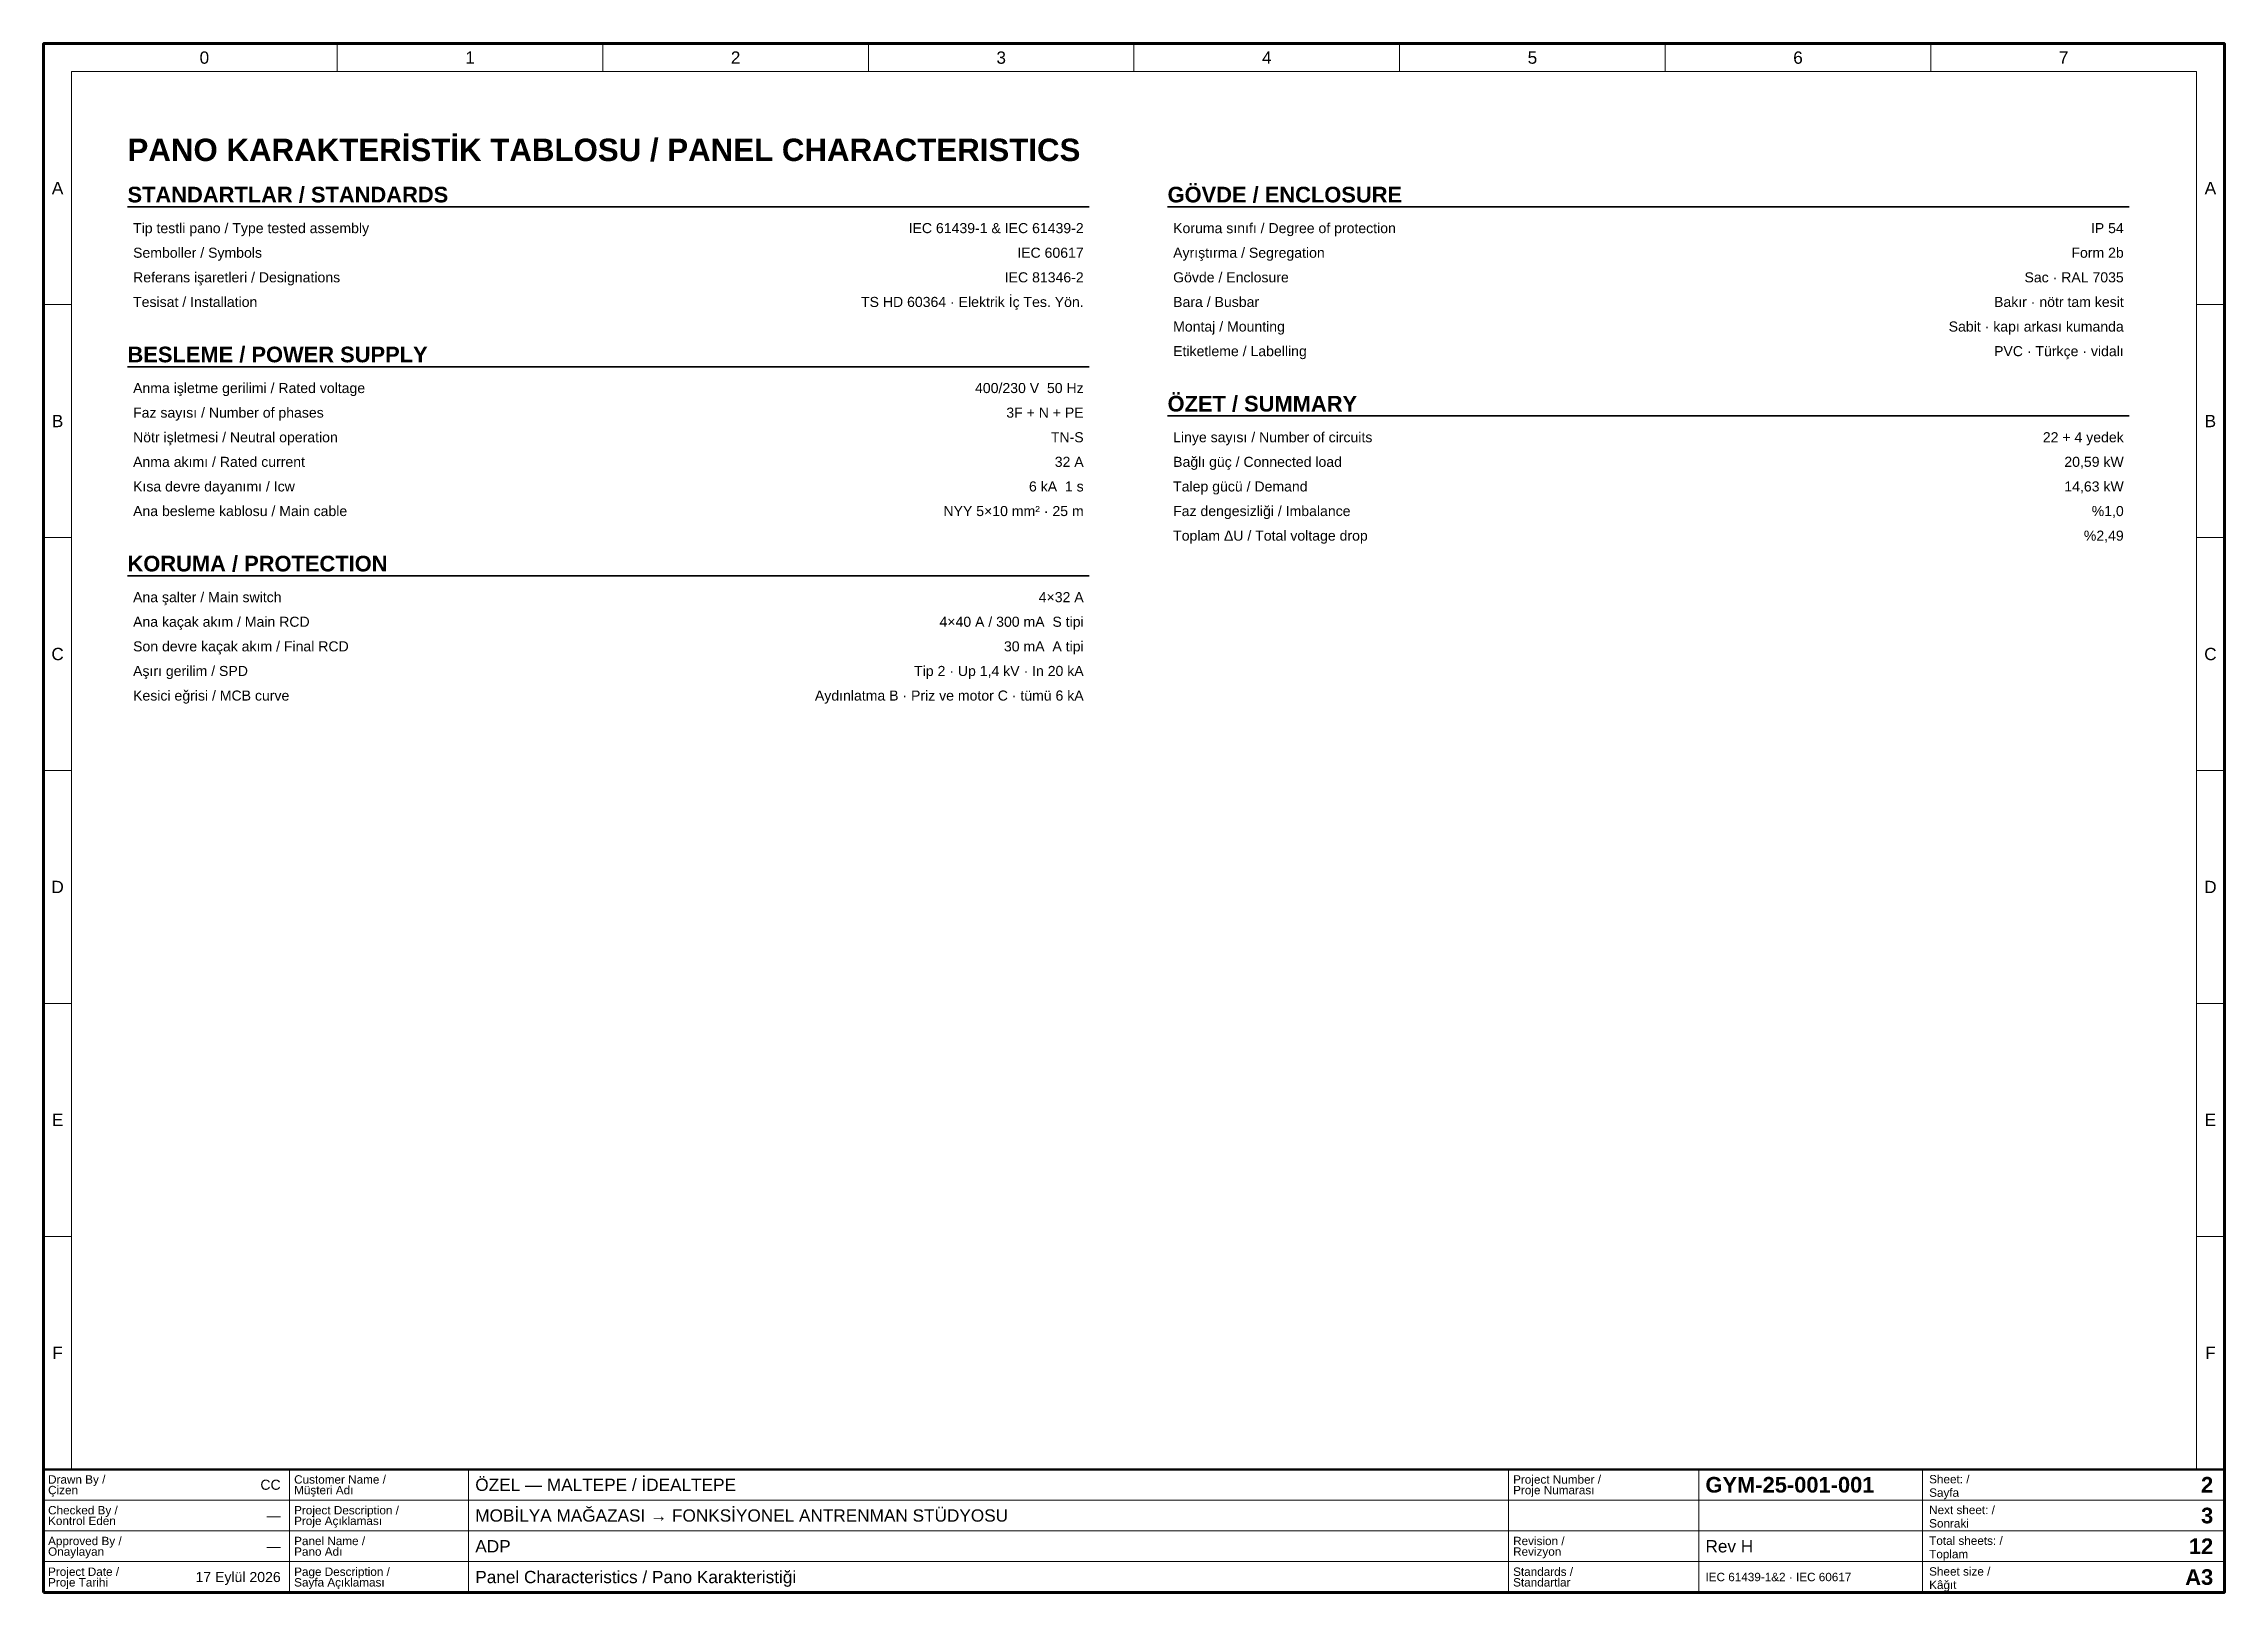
# Paper-space layout '02 Panel Characteristics - Pano Karakteristiği' of a CAD drawing. Header units: millimetres. Extents: x 20 to 410, y 10 to 287.
import ezdxf
from ezdxf.enums import TextEntityAlignment as Align

# ---------------------------------------------------------------- set-up
doc = ezdxf.new("R2010")
doc.units = ezdxf.units.MM
for name, color, linetype, lineweight in [('E-SEMA-ANTET', 7, 'Continuous', 50), ('E-SEMA-YAZI', 7, 'Continuous', 18), ('E-SEMA-ZON', 8, 'Continuous', 18)]:
    doc.layers.add(name, color=color, linetype=linetype, lineweight=lineweight)
doc.styles.add('GYM', font='arial.ttf')
doc.styles.add('GYM-B', font='arialbd.ttf')

psp = doc.layouts.new('02 Panel Characteristics - Pano Karakteristiği')

# ---------------------------------------------------------------- linework, layer by layer
at = {"layer": 'E-SEMA-ANTET', "lineweight": 35}
for p, q in [((35, 257.8), (207, 257.8)), ((221, 257.8), (393, 257.8)), ((35, 229.2), (207, 229.2)), ((221, 220.4), (393, 220.4)), ((35, 191.8), (207, 191.8))]:
    psp.add_line(p, q, dxfattribs=at)
at = {"layer": 'E-SEMA-ANTET', "lineweight": 18}
for p, q in [((64, 10), (64, 32)), ((96, 10), (96, 32)), ((282, 10), (282, 32)), ((316, 10), (316, 32)), ((356, 10), (356, 32)), ((20, 26.5), (410, 26.5)), ((20, 21), (410, 21)), ((20, 15.5), (410, 15.5))]:
    psp.add_line(p, q, dxfattribs=at)
at = {"layer": 'E-SEMA-ANTET', "lineweight": 70}
psp.add_lwpolyline([(20, 10), (410, 10), (410, 287), (20, 287)], close=True, dxfattribs=at)
at = {"layer": 'E-SEMA-ANTET', "lineweight": 50}
psp.add_lwpolyline([(20, 10), (410, 10), (410, 32), (20, 32)], close=True, dxfattribs=at)
at = {"layer": 'E-SEMA-ZON', "lineweight": 18}
for p, q in [((72.5, 282), (72.5, 287)), ((120, 282), (120, 287)), ((167.5, 282), (167.5, 287)), ((215, 282), (215, 287)), ((262.5, 282), (262.5, 287)), ((310, 282), (310, 287)), ((357.5, 282), (357.5, 287)), ((20, 240.33), (25, 240.33)), ((405, 240.33), (410, 240.33)), ((20, 198.67), (25, 198.67)), ((405, 198.67), (410, 198.67)), ((20, 157), (25, 157)), ((405, 157), (410, 157)), ((20, 115.33), (25, 115.33)), ((405, 115.33), (410, 115.33)), ((20, 73.67), (25, 73.67)), ((405, 73.67), (410, 73.67)), ((72.5, 32), (72.5, 32)), ((120, 32), (120, 32)), ((167.5, 32), (167.5, 32)), ((215, 32), (215, 32)), ((262.5, 32), (262.5, 32)), ((310, 32), (310, 32)), ((357.5, 32), (357.5, 32))]:
    psp.add_line(p, q, dxfattribs=at)
psp.add_lwpolyline([(25, 32), (405, 32), (405, 282), (25, 282)], close=True, dxfattribs=at)

# ---------------------------------------------------------------- texts
at = {"layer": 'E-SEMA-ANTET'}
for s, height, style, p in [('Çizen', 1.5, 'GYM', (20.8, 28.3)), ('Drawn By /', 1.5, 'GYM', (20.8, 30.2)), ('Customer Name /', 1.5, 'GYM', (64.8, 30.2)), ('Müşteri Adı', 1.5, 'GYM', (64.8, 28.3)), ('ÖZEL — MALTEPE / İDEALTEPE', 2.2, 'GYM', (97.2, 29.25)), ('Project Number /', 1.5, 'GYM', (282.8, 30.2)), ('Proje Numarası', 1.5, 'GYM', (282.8, 28.3)), ('GYM-25-001-001', 2.8, 'GYM-B', (317.2, 29.25)), ('Sheet: /', 1.5, 'GYM', (357.2, 30.25)), ('Sayfa', 1.5, 'GYM', (357.2, 27.85)), ('Checked By /', 1.5, 'GYM', (20.8, 24.7)), ('Kontrol Eden', 1.5, 'GYM', (20.8, 22.8)), ('Project Description /', 1.5, 'GYM', (64.8, 24.7)), ('Proje Açıklaması', 1.5, 'GYM', (64.8, 22.8)), ('MOBİLYA MAĞAZASI → FONKSİYONEL ANTRENMAN STÜDYOSU', 2.2, 'GYM', (97.2, 23.75)), ('Next sheet: /', 1.5, 'GYM', (357.2, 24.75)), ('Approved By /', 1.5, 'GYM', (20.8, 19.2)), ('Panel Name /', 1.5, 'GYM', (64.8, 19.2)), ('Revision /', 1.5, 'GYM', (282.8, 19.2)), ('Total sheets: /', 1.5, 'GYM', (357.2, 19.25)), ('Sonraki', 1.5, 'GYM', (357.2, 22.35)), ('Onaylayan', 1.5, 'GYM', (20.8, 17.3)), ('Pano Adı', 1.5, 'GYM', (64.8, 17.3)), ('ADP', 2.2, 'GYM', (97.2, 18.25)), ('Revizyon', 1.5, 'GYM', (282.8, 17.3)), ('Rev H', 2.2, 'GYM', (317.2, 18.25)), ('Toplam', 1.5, 'GYM', (357.2, 16.85)), ('Project Date /', 1.5, 'GYM', (20.8, 13.7)), ('Proje Tarihi', 1.5, 'GYM', (20.8, 11.8)), ('Sayfa Açıklaması', 1.5, 'GYM', (64.8, 11.8)), ('Page Description /', 1.5, 'GYM', (64.8, 13.7)), ('Panel Characteristics / Pano Karakteristiği', 2.2, 'GYM', (97.2, 12.75)), ('Standards /', 1.5, 'GYM', (282.8, 13.7)), ('Standartlar', 1.5, 'GYM', (282.8, 11.8)), ('IEC 61439-1&2 · IEC 60617', 1.5, 'GYM', (317.2, 12.75)), ('Sheet size /', 1.5, 'GYM', (357.2, 13.75)), ('Kâğıt', 1.5, 'GYM', (357.2, 11.35))]:
    psp.add_text(s, height=height, dxfattribs=dict(at, style=style)).set_placement(p, align=Align.MIDDLE_LEFT)
for s, height, style, p in [('CC', 1.8, 'GYM', (62.4, 29.25)), ('2', 2.8, 'GYM-B', (408, 29.25)), ('—', 1.8, 'GYM', (62.4, 23.75)), ('3', 2.8, 'GYM-B', (408, 23.75)), ('12', 2.8, 'GYM-B', (408, 18.25)), ('—', 1.8, 'GYM', (62.4, 18.25)), ('17 Eylül 2026', 1.8, 'GYM', (62.4, 12.75)), ('A3', 2.8, 'GYM-B', (408, 12.75))]:
    psp.add_text(s, height=height, dxfattribs=dict(at, style=style)).set_placement(p, align=Align.MIDDLE_RIGHT)
at = {"layer": 'E-SEMA-YAZI'}
for s, height, style, p in [('PANO KARAKTERİSTİK TABLOSU / PANEL CHARACTERISTICS', 4, 'GYM-B', (35, 268)), ('STANDARTLAR / STANDARDS', 2.8, 'GYM-B', (35, 260)), ('GÖVDE / ENCLOSURE', 2.8, 'GYM-B', (221, 260)), ('Tip testli pano / Type tested assembly', 1.8, 'GYM', (36, 254)), ('Koruma sınıfı / Degree of protection', 1.8, 'GYM', (222, 254)), ('Semboller / Symbols', 1.8, 'GYM', (36, 249.6)), ('Ayrıştırma / Segregation', 1.8, 'GYM', (222, 249.6)), ('Referans işaretleri / Designations', 1.8, 'GYM', (36, 245.2)), ('Gövde / Enclosure', 1.8, 'GYM', (222, 245.2)), ('Tesisat / Installation', 1.8, 'GYM', (36, 240.8)), ('Bara / Busbar', 1.8, 'GYM', (222, 240.8)), ('Montaj / Mounting', 1.8, 'GYM', (222, 236.4)), ('BESLEME / POWER SUPPLY', 2.8, 'GYM-B', (35, 231.4)), ('Etiketleme / Labelling', 1.8, 'GYM', (222, 232)), ('Anma işletme gerilimi / Rated voltage', 1.8, 'GYM', (36, 225.4)), ('ÖZET / SUMMARY', 2.8, 'GYM-B', (221, 222.6)), ('Faz sayısı / Number of phases', 1.8, 'GYM', (36, 221)), ('Nötr işletmesi / Neutral operation', 1.8, 'GYM', (36, 216.6)), ('Linye sayısı / Number of circuits', 1.8, 'GYM', (222, 216.6)), ('Anma akımı / Rated current', 1.8, 'GYM', (36, 212.2)), ('Bağlı güç / Connected load', 1.8, 'GYM', (222, 212.2)), ('Kısa devre dayanımı / Icw', 1.8, 'GYM', (36, 207.8)), ('Talep gücü / Demand', 1.8, 'GYM', (222, 207.8)), ('Ana besleme kablosu / Main cable', 1.8, 'GYM', (36, 203.4)), ('Faz dengesizliği / Imbalance', 1.8, 'GYM', (222, 203.4)), ('Toplam ΔU / Total voltage drop', 1.8, 'GYM', (222, 199)), ('KORUMA / PROTECTION', 2.8, 'GYM-B', (35, 194)), ('Ana şalter / Main switch', 1.8, 'GYM', (36, 188)), ('Ana kaçak akım / Main RCD', 1.8, 'GYM', (36, 183.6)), ('Son devre kaçak akım / Final RCD', 1.8, 'GYM', (36, 179.2)), ('Aşırı gerilim / SPD', 1.8, 'GYM', (36, 174.8)), ('Kesici eğrisi / MCB curve', 1.8, 'GYM', (36, 170.4))]:
    psp.add_text(s, height=height, dxfattribs=dict(at, style=style)).set_placement(p, align=Align.MIDDLE_LEFT)
at = {"layer": 'E-SEMA-YAZI', "style": 'GYM'}
for s, p in [('IEC 61439-1 & IEC 61439-2', (206, 254)), ('IP 54', (392, 254)), ('IEC 60617', (206, 249.6)), ('Form 2b', (392, 249.6)), ('IEC 81346-2', (206, 245.2)), ('Sac · RAL 7035', (392, 245.2)), ('TS HD 60364 · Elektrik İç Tes. Yön.', (206, 240.8)), ('Bakır · nötr tam kesit', (392, 240.8)), ('Sabit · kapı arkası kumanda', (392, 236.4)), ('PVC · Türkçe · vidalı', (392, 232)), ('400/230 V  50 Hz', (206, 225.4)), ('3F + N + PE', (206, 221)), ('TN-S', (206, 216.6)), ('22 + 4 yedek', (392, 216.6)), ('32 A', (206, 212.2)), ('20,59 kW', (392, 212.2)), ('6 kA  1 s', (206, 207.8)), ('14,63 kW', (392, 207.8)), ('NYY 5×10 mm² · 25 m', (206, 203.4)), ('%1,0', (392, 203.4)), ('%2,49', (392, 199)), ('4×32 A', (206, 188)), ('4×40 A / 300 mA  S tipi', (206, 183.6)), ('30 mA  A tipi', (206, 179.2)), ('Tip 2 · Up 1,4 kV · In 20 kA', (206, 174.8)), ('Aydınlatma B · Priz ve motor C · tümü 6 kA', (206, 170.4))]:
    psp.add_text(s, height=1.8, dxfattribs=at).set_placement(p, align=Align.MIDDLE_RIGHT)
at = {"layer": 'E-SEMA-ZON', "style": 'GYM'}
for s, p in [('0', (48.75, 284.5)), ('1', (96.25, 284.5)), ('2', (143.75, 284.5)), ('3', (191.25, 284.5)), ('4', (238.75, 284.5)), ('5', (286.25, 284.5)), ('6', (333.75, 284.5)), ('7', (381.25, 284.5)), ('A', (22.5, 261.17)), ('A', (407.5, 261.17)), ('B', (22.5, 219.5)), ('B', (407.5, 219.5)), ('C', (22.5, 177.83)), ('C', (407.5, 177.83)), ('D', (22.5, 136.17)), ('D', (407.5, 136.17)), ('E', (22.5, 94.5)), ('E', (407.5, 94.5)), ('F', (22.5, 52.83)), ('F', (407.5, 52.83))]:
    psp.add_text(s, height=2.2, dxfattribs=at).set_placement(p, align=Align.MIDDLE_CENTER)

doc.saveas('drawing.dxf')
